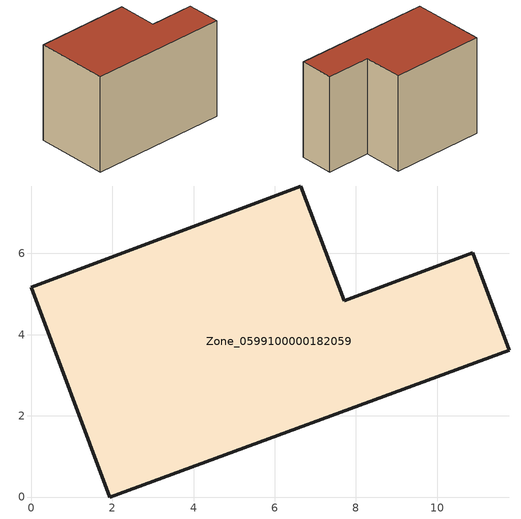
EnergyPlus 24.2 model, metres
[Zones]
Zone_0599100000182059
 floor ground (C_G): 1.94,0 0,5.17 6.64,7.66 7.71,4.83 10.88,6.02 11.78,3.62 z0
 wall outside (C_F): 1.94,0 11.78,3.62 10.88,6.02 7.71,4.83 6.64,7.66 0,5.17 1.94,0 z0:7.41
 roof outside (C_R): 0,5.17 1.94,0 11.78,3.62 10.88,6.02 7.71,4.83 6.64,7.66 z7.41
[BUILDING]
Pand.0599100000182059: North Axis=0; Terrain=City; Loads Convergence Tolerance Value=0.04; Temperature Convergence Tolerance Value=0.4; Solar Distribution=FullExterior; Maximum Number of Warmup Days=25; Minimum Number of Warmup Days=1
[Site:Location]
Rotterdam.The.Hague.AP_ZH_NLD Design_Conditions: Latitude=51.96; Longitude=4.45; Time Zone=1; Elevation=-4.5
[SITE:GROUNDTEMPERATURE:BUILDINGSURFACE]
18, 18, 18, 18, 18, 18, 18, 18, 18, 18, 18, 18
[MATERIAL] Thermal Absorptance=0.9; Solar Absorptance=0.7; Visible Absorptance=0.7
Name | Roughness | Thickness | Conductivity | Density | Specific Heat
G.TI.1946 | MediumSmooth | 0.15 | 1 | 540 | 1210
F.TI.1946 | Rough | 0.3 | 0.857143 | 1920 | 840
R.TI.1946 | MediumRough | 0.2 | 0.1 | 1500 | 1000
[CONSTRUCTION]
C_G: G.TI.1946
C_F: F.TI.1946
C_R: R.TI.1946
[ZONE]
Zone_0599100000182059: Type=1; Multiplier=1; Ceiling Height=Autocalculate; Volume=Autocalculate; Floor Area=autocalculate; Part of Total Floor Area=Yes
[ZONEINFILTRATION:DESIGNFLOWRATE]
Infil_Zone_0599100000182059: Zone or ZoneList or Space or SpaceList=Zone_0599100000182059; Schedule=AlwaysOn; Design Flow Rate Calculation Method=Flow/Area; Flow Rate per Floor Area=0.003; Constant Term Coefficient=1; Temperature Term Coefficient=0; Velocity Term Coefficient=0; Velocity Squared Term Coefficient=0
[HVACTEMPLATE:ZONE:IDEALLOADSAIRSYSTEM]
Zone_0599100000182059: Maximum Heating Supply Air Temperature=50; Minimum Cooling Supply Air Temperature=13; Maximum Heating Supply Air Humidity Ratio=0.0156; Minimum Cooling Supply Air Humidity Ratio=0.0077; Heating Limit=NoLimit; Cooling Limit=NoLimit; Dehumidification Control Type=ConstantSensibleHeatRatio; Cooling Sensible Heat Ratio=0.7; Dehumidification Setpoint=60; Humidification Control Type=None; Humidification Setpoint=30; Outdoor Air Method=None; Outdoor Air Flow Rate per Person=0.00944; Outdoor Air Flow Rate per Zone Floor Area=0; Outdoor Air Flow Rate per Zone=0; Demand Controlled Ventilation Type=None; Outdoor Air Economizer Type=NoEconomizer; Heat Recovery Type=None; Sensible Heat Recovery Effectiveness=0.7; Latent Heat Recovery Effectiveness=0.65
[ZONECONTROL:THERMOSTAT]
ThermostatControl_Zone_0599100000182059: Zone or ZoneList=Zone_0599100000182059; Control Type Schedule=DualSetpointControlType; Control 1=Thermostat_Zone_0599100000182059; Temperature Difference Between Cutout And Setpoint=0
[THERMOSTATSETPOINT:DUALSETPOINT]
Thermostat_Zone_0599100000182059: Heating Setpoint Temperature Schedule=HeatingSetpoint_Zone_0599100000182059; Cooling Setpoint Temperature Schedule=CoolingSetpoint_Zone_0599100000182059
[SCHEDULE:COMPACT]
HeatingSetpoint_Zone_0599100000182059: Through: 12/31, For: AllDays, Until: 24:00, 21
CoolingSetpoint_Zone_0599100000182059: Through: 12/31, For: AllDays, Until: 24:00, 24
DualSetpointControlType: Through: 12/31, For: AllDays, Until: 24:00, 4
AlwaysOn: Through: 12/31, For: AllDays, Until: 24:00, 1
